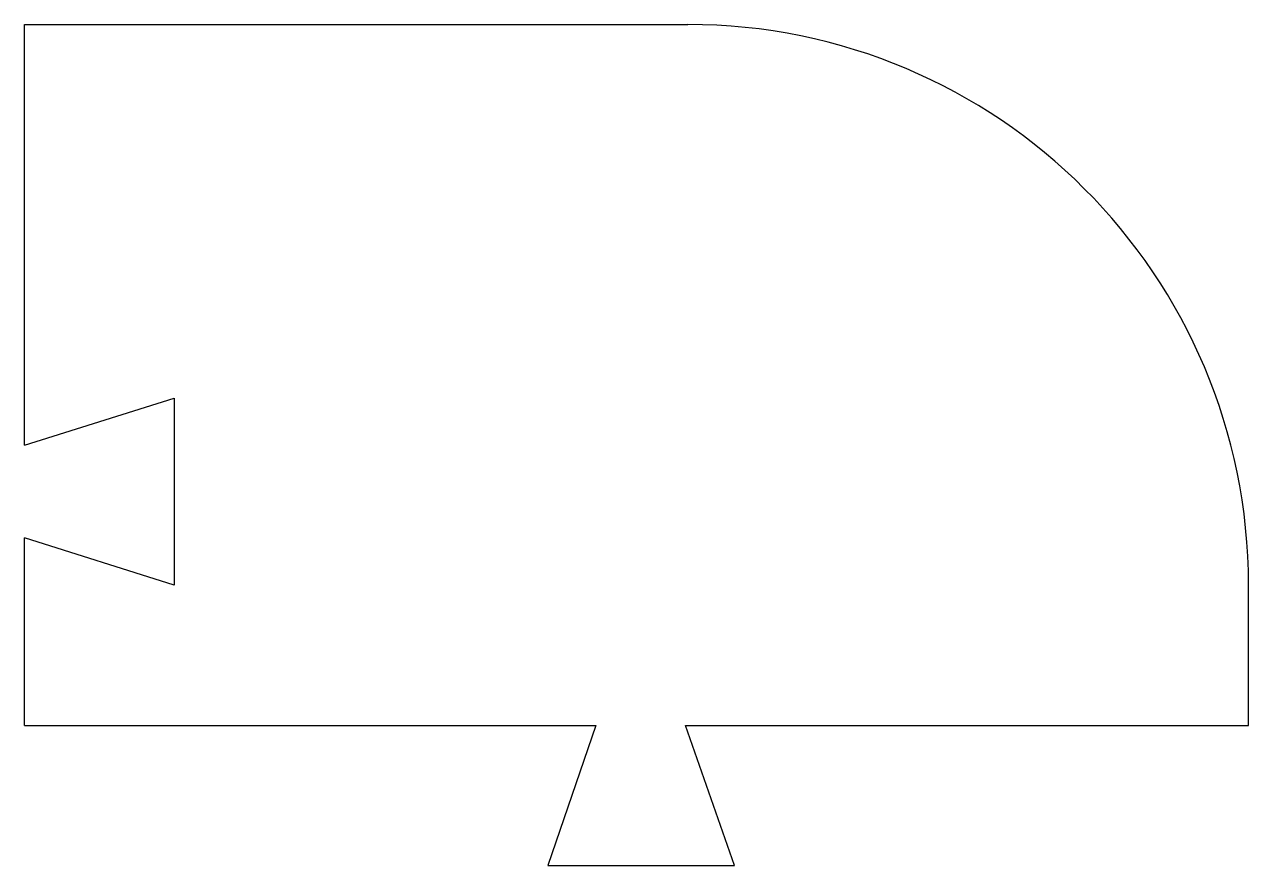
# Model space of a CAD drawing. Header units: centimetres. Extents: x 0 to 140, y -5 to 40.
# Drawn here: x 74.5 to 140, y -5 to 40 of the extents above; entities outside this region: 1.
import ezdxf

# ---------------------------------------------------------------- set-up
doc = ezdxf.new("R2010")
doc.units = ezdxf.units.CM
doc.header["$MEASUREMENT"] = 0
doc.layers.add('c312 v2_circuit v11', color=7, linetype='Continuous')

msp = doc.modelspace()

# ---------------------------------------------------------------- linework, layer by layer
at = {"layer": 'c312 v2_circuit v11'}
for p, q in [((74.495, 17.497), (74.495, 40)), ((74.495, 40), (110, 40)), ((74.495, 17.497), (82.5, 20)), ((82.5, 20), (82.5, 10)), ((74.495, 2.486), (74.495, 12.539)), ((82.5, 10), (74.495, 12.539)), ((140, 2.486), (140, 10)), ((74.495, 2.486), (105.08, 2.486)), ((105.08, 2.486), (102.5, -5)), ((112.5, -5), (109.872, 2.486)), ((109.872, 2.486), (140, 2.486)), ((102.5, -5), (112.5, -5))]:
    msp.add_line(p, q, dxfattribs=at)
msp.add_arc((110, 10), 30, 0, 90, dxfattribs=at)
msp.add_point((0, 0), dxfattribs=at)

doc.saveas('drawing.dxf')
